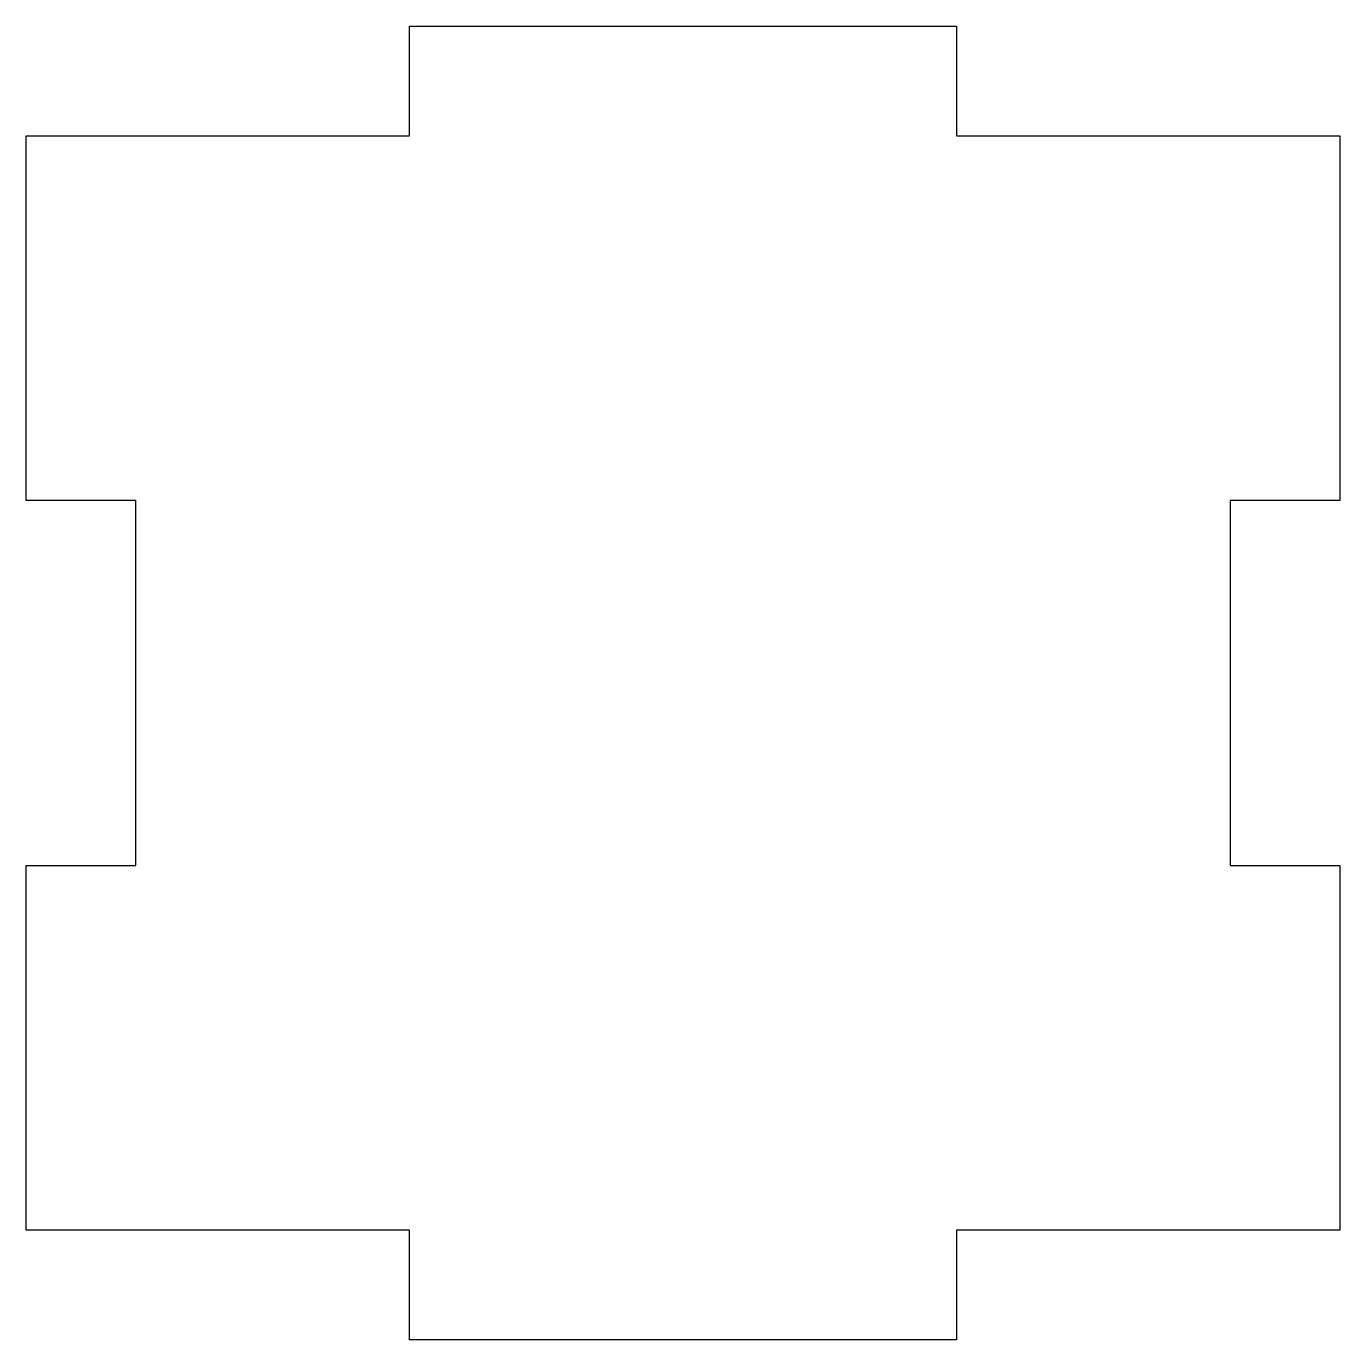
# Model space of a CAD drawing. Header units: millimetres. Extents: x 60.1 to 132.1, y -24.4 to 47.6.
import ezdxf

# ---------------------------------------------------------------- set-up
doc = ezdxf.new("R2010")
doc.units = ezdxf.units.MM
doc.layers.get('0').update_dxf_attribs({"linetype": 'CONTINUOUS'})

msp = doc.modelspace()

# ---------------------------------------------------------------- linework, layer by layer
msp.add_lwpolyline([(66.074, 21.554), (60.074, 21.554), (60.074, 41.554), (81.074, 41.554), (81.074, 47.554), (111.074, 47.554), (111.074, 41.554), (132.074, 41.554), (132.074, 21.554), (126.074, 21.554), (126.074, 1.554), (132.074, 1.554), (132.074, -18.446), (111.074, -18.446), (111.074, -24.446), (81.074, -24.446), (81.074, -18.446), (60.074, -18.446), (60.074, 1.554), (66.074, 1.554)], close=True)

doc.saveas('drawing.dxf')
